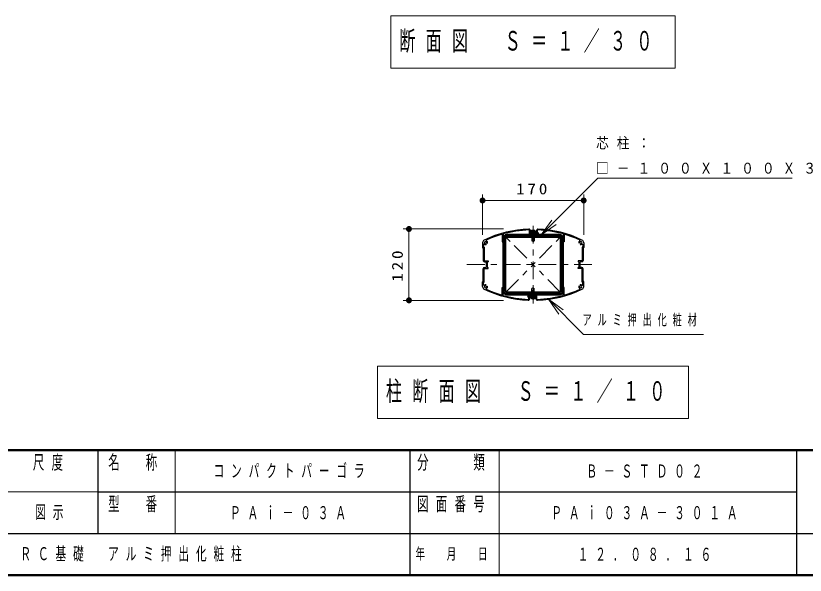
# Model space of a CAD drawing. Units: millimetres on the paper, with parts at other scales. Extents: x -385 to 0, y 0 to 267.
# Drawn here: x -201.3 to -68.5, y 0 to 94.1 of the extents above; entities that cross this region are included whole.
import ezdxf

# ---------------------------------------------------------------- set-up
doc = ezdxf.new("R2010")
doc.units = ezdxf.units.MM
doc.linetypes.add('USER2', pattern=[6, 3, -1, 1, -1])
doc.linetypes.add('USER3', pattern=[8, 3, -1, 1, -1, 1, -1])
doc.layers.add('LY_1', color=7, linetype='Continuous', lineweight=25)
doc.layers.add('LY_2', color=7, linetype='Continuous', lineweight=13)
doc.styles.add('ＭＳ ゴシック', font='')
doc.styles.get('ＭＳ ゴシック').set_extended_font_data('MS Gothic')

# ---------------------------------------------------------------- blocks, each defined once
blk = doc.blocks.new('filled_dot')
at = {"color": 0, "linetype": 'Continuous', "lineweight": -2, "const_width": 1.25}
blk.add_lwpolyline([(-0.625, 0, 1), (0.625, 0, 1)], format="xyb", close=True, dxfattribs=at)

msp = doc.modelspace()

# ---------------------------------------------------------------- linework, layer by layer
at = {"layer": 'LY_1', "lineweight": 13}
for p, q in [((-138.191, 94.066), (-138.191, 85.266)), ((-90.391, 94.066), (-138.191, 94.066)), ((-90.391, 85.266), (-90.391, 94.066)), ((-138.191, 85.266), (-90.391, 85.266)), ((-122.791, 57.22), (-122.791, 64.012)), ((-105.791, 57.22), (-105.791, 64.012)), ((-122.791, 63.012), (-105.791, 63.012)), ((-112.913, 57.22), (-111.146, 59.695)), ((-112.913, 57.22), (-110.792, 59.342)), ((-110.438, 58.988), (-112.913, 57.22)), ((-119.291, 58.22), (-136.169, 58.22)), ((-135.169, 46.22), (-135.169, 58.22)), ((-119.291, 46.22), (-136.169, 46.22)), ((-109.949, 43.92), (-111.717, 46.395)), ((-111.717, 46.395), (-109.242, 44.627)), ((-111.717, 46.395), (-109.595, 44.274)), ((-140.441, 35.177), (-140.441, 26.377)), ((-88.141, 35.177), (-140.441, 35.177)), ((-88.141, 26.377), (-88.141, 35.177)), ((-140.441, 26.377), (-88.141, 26.377))]:
    msp.add_line(p, q, dxfattribs=at)
at = {"layer": 'LY_1', "linetype": 'USER2', "lineweight": 13}
for p, q in [((-114.291, 58.753), (-114.291, 45.696)), ((-125.412, 52.22), (-104.135, 52.22))]:
    msp.add_line(p, q, dxfattribs=at)
at = {"layer": 'LY_1'}
for p, q in [((-119.491, 57.341), (-119.491, 56.07)), ((-119.341, 57.384), (-119.341, 56.07)), ((-114.941, 58.007), (-114.941, 57.27)), ((-114.791, 57.27), (-114.941, 57.27)), ((-114.791, 58.007), (-114.791, 57.57)), ((-113.541, 57.57), (-114.791, 57.57)), ((-113.541, 57.42), (-114.791, 57.42)), ((-114.791, 57.42), (-114.791, 57.27)), ((-113.661, 57.72), (-114.761, 57.72)), ((-114.761, 57.57), (-114.761, 57.72)), ((-113.541, 57.57), (-114.761, 57.57)), ((-114.691, 57.795), (-114.691, 57.72)), ((-114.491, 57.72), (-114.491, 56.236)), ((-114.198, 57.99), (-114.385, 57.99)), ((-114.091, 57.72), (-114.091, 56.236)), ((-113.891, 57.795), (-113.891, 57.72)), ((-113.691, 57.87), (-113.691, 58.003)), ((-113.661, 57.87), (-113.691, 57.87)), ((-113.661, 57.72), (-113.661, 57.87)), ((-113.541, 57.57), (-113.541, 58.003)), ((-113.541, 57.57), (-113.541, 57.67)), ((-113.541, 57.67), (-113.391, 57.52)), ((-113.541, 57.42), (-113.541, 57.27)), ((-113.391, 57.27), (-113.541, 57.27)), ((-113.391, 57.27), (-113.391, 57.52)), ((-109.241, 57.384), (-109.241, 56.07)), ((-109.091, 57.341), (-109.091, 56.07)), ((-122.791, 55.908), (-122.791, 55.09)), ((-122.245, 55.746), (-122.206, 55.602)), ((-122.117, 55.874), (-121.972, 55.835)), ((-119.491, 56.07), (-119.341, 56.07)), ((-114.091, 56.57), (-114.491, 56.57)), ((-114.291, 56.12), (-114.491, 56.236)), ((-114.291, 56.12), (-114.091, 56.236)), ((-109.091, 56.07), (-109.241, 56.07)), ((-106.465, 55.874), (-106.61, 55.835)), ((-106.338, 55.746), (-106.377, 55.602)), ((-105.791, 55.908), (-105.791, 55.09)), ((-122.691, 54.99), (-122.691, 52.92)), ((-122.641, 55.57), (-122.641, 55.14)), ((-122.641, 55.14), (-122.541, 55.14)), ((-122.541, 55.14), (-122.541, 52.92)), ((-106.041, 55.14), (-106.041, 52.92)), ((-105.941, 55.14), (-106.041, 55.14)), ((-105.941, 55.57), (-105.941, 55.14)), ((-105.891, 54.99), (-105.891, 52.92)), ((-122.491, 52.87), (-121.841, 52.87)), ((-122.491, 52.72), (-122.191, 52.72)), ((-122.191, 52.72), (-122.191, 51.72)), ((-122.041, 52.72), (-121.841, 52.72)), ((-122.041, 52.72), (-122.041, 51.72)), ((-121.841, 52.87), (-121.841, 52.72)), ((-106.091, 52.87), (-106.741, 52.87)), ((-106.741, 52.87), (-106.741, 52.72)), ((-106.541, 52.72), (-106.741, 52.72)), ((-106.541, 51.72), (-106.541, 52.72)), ((-106.391, 51.72), (-106.391, 52.72)), ((-106.091, 52.72), (-106.391, 52.72)), ((-122.691, 49.451), (-122.691, 51.52)), ((-122.541, 49.301), (-122.541, 51.52)), ((-122.491, 51.72), (-122.191, 51.72)), ((-122.491, 51.57), (-121.841, 51.57)), ((-122.041, 51.72), (-121.841, 51.72)), ((-121.841, 51.57), (-121.841, 51.72)), ((-106.541, 51.72), (-106.741, 51.72)), ((-106.741, 51.57), (-106.741, 51.72)), ((-106.091, 51.57), (-106.741, 51.57)), ((-106.091, 51.72), (-106.391, 51.72)), ((-106.041, 49.301), (-106.041, 51.52)), ((-105.891, 49.451), (-105.891, 51.52)), ((-122.791, 48.533), (-122.791, 49.351)), ((-122.641, 49.301), (-122.541, 49.301)), ((-122.641, 48.87), (-122.641, 49.301)), ((-105.941, 49.301), (-106.041, 49.301)), ((-105.941, 48.87), (-105.941, 49.301)), ((-105.791, 48.533), (-105.791, 49.351)), ((-122.245, 48.694), (-122.206, 48.839)), ((-122.117, 48.567), (-121.972, 48.606)), ((-119.491, 48.37), (-119.341, 48.37)), ((-119.491, 47.099), (-119.491, 48.37)), ((-119.341, 47.057), (-119.341, 48.37)), ((-114.291, 48.32), (-114.491, 48.205)), ((-114.491, 46.72), (-114.491, 48.205)), ((-114.491, 47.87), (-114.091, 47.87)), ((-114.291, 48.32), (-114.091, 48.205)), ((-114.091, 46.72), (-114.091, 48.205)), ((-109.091, 48.37), (-109.241, 48.37)), ((-109.241, 47.057), (-109.241, 48.37)), ((-109.091, 47.099), (-109.091, 48.37)), ((-106.465, 48.567), (-106.61, 48.606)), ((-106.338, 48.694), (-106.377, 48.839)), ((-115.191, 47.17), (-115.191, 46.92)), ((-115.191, 47.17), (-115.041, 47.17)), ((-115.041, 46.77), (-115.191, 46.92)), ((-115.041, 47.02), (-115.041, 47.17)), ((-115.041, 47.02), (-113.791, 47.02)), ((-115.041, 46.87), (-115.041, 46.437)), ((-115.041, 46.87), (-113.821, 46.87)), ((-115.041, 46.87), (-115.041, 46.77)), ((-115.041, 46.87), (-113.791, 46.87)), ((-114.921, 46.72), (-113.821, 46.72)), ((-114.921, 46.72), (-114.921, 46.57)), ((-114.921, 46.57), (-114.891, 46.57)), ((-114.891, 46.57), (-114.891, 46.437)), ((-114.691, 46.645), (-114.691, 46.72)), ((-113.891, 46.645), (-113.891, 46.72)), ((-113.821, 46.87), (-113.821, 46.72)), ((-113.791, 47.02), (-113.791, 47.17)), ((-113.791, 47.17), (-113.641, 47.17)), ((-113.791, 46.433), (-113.791, 46.87)), ((-113.641, 46.433), (-113.641, 47.17)), ((-114.385, 46.45), (-114.198, 46.45))]:
    msp.add_line(p, q, dxfattribs=at)
at = {"layer": 'LY_1', "color": 140, "lineweight": 50}
for p, q in [((-118.691, 57.22), (-109.891, 57.22)), ((-119.291, 56.62), (-119.291, 55.97)), ((-119.291, 55.97), (-119.291, 48.47)), ((-118.971, 56.62), (-118.971, 55.97)), ((-118.971, 55.97), (-118.971, 48.47)), ((-118.691, 56.9), (-109.891, 56.9)), ((-109.611, 56.62), (-109.611, 55.97)), ((-109.611, 55.97), (-109.611, 48.47)), ((-109.291, 56.62), (-109.291, 55.97)), ((-109.291, 55.97), (-109.291, 48.47)), ((-119.291, 48.47), (-119.291, 47.82)), ((-118.971, 48.47), (-118.971, 47.82)), ((-109.611, 48.47), (-109.611, 47.82)), ((-109.291, 48.47), (-109.291, 47.82)), ((-118.691, 47.54), (-109.891, 47.54)), ((-118.691, 47.22), (-109.891, 47.22))]:
    msp.add_line(p, q, dxfattribs=at)
at = {"layer": 'LY_1', "linetype": 'USER3', "lineweight": 13}
for p, q in [((-118.86, 47.597), (-109.722, 56.843)), ((-109.722, 47.597), (-118.86, 56.843))]:
    msp.add_line(p, q, dxfattribs=at)
at = {"layer": 'LY_1', "lineweight": 13}
for points in [[(-112.913, 57.22), (-103.384, 66.749), (-70.719, 66.749)], [(-111.717, 46.395), (-105.794, 40.473), (-85.631, 40.473)]]:
    msp.add_lwpolyline(points, dxfattribs=at)
at = {"layer": 'LY_1'}
for centre, radius, start, end in [((-114.291, 39.158), 19.062, 92.12677, 115.52955), ((-114.291, 39.158), 18.913, 105.95906, 114.41703), ((-114.291, 39.158), 18.913, 92.12677, 105.48696), ((-114.991, 58.007), 0.2, 0, 92.12677), ((-114.991, 58.007), 0.05, 0, 92.12677), ((-114.385, 57.652), 0.338, 89.99999, 154.97479), ((-114.198, 57.652), 0.338, 25.02521, 90), ((-113.491, 58.003), 0.2, 87.56923, 180), ((-113.491, 58.003), 0.05, 87.56923, 180), ((-114.291, 39.158), 18.913, 74.51304, 87.56923), ((-114.291, 39.158), 19.062, 64.47045, 87.56923), ((-114.291, 39.158), 18.913, 65.58297, 74.04094), ((-122.291, 55.908), 0.5, 115.52955, 180), ((-122.291, 55.92), 0.18, 345, 285), ((-122.068, 56.288), 0.1, 114.41703, 238.70205), ((-122.291, 55.92), 0.33, 345, 58.70204), ((-106.291, 55.92), 0.33, 121.29796, 195), ((-106.514, 56.288), 0.1, 301.29796, 65.58298), ((-106.291, 55.92), 0.18, 255, 195.00001), ((-106.291, 55.908), 0.5, 359.99999, 64.47045), ((-122.691, 55.09), 0.1, 180.00001, 270), ((-122.541, 55.57), 0.1, 54.45126, 180), ((-122.291, 55.92), 0.33, 234.45126, 285), ((-106.291, 55.92), 0.33, 255, 305.54874), ((-106.041, 55.57), 0.1, 360, 125.54874), ((-105.891, 55.09), 0.1, 270, 359.99999), ((-122.491, 52.92), 0.2, 179.99999, 270), ((-122.491, 52.92), 0.05, 179.99999, 270), ((-106.091, 52.92), 0.05, 270, 0), ((-106.091, 52.92), 0.2, 270, 0), ((-122.491, 51.52), 0.2, 90, 180), ((-122.491, 51.52), 0.05, 90, 180), ((-106.091, 51.52), 0.2, 359.99999, 90), ((-106.091, 51.52), 0.05, 359.99999, 90), ((-122.691, 49.351), 0.1, 90, 179.99999), ((-105.891, 49.351), 0.1, 0.00001, 90), ((-122.291, 48.533), 0.5, 179.99999, 244.47045), ((-122.541, 48.87), 0.1, 180, 305.54874), ((-114.291, 65.283), 19.062, 244.47045, 267.56923), ((-122.291, 48.52), 0.33, 75, 125.54874), ((-122.291, 48.52), 0.18, 75, 15.00001), ((-122.068, 48.153), 0.1, 121.29796, 245.58298), ((-122.291, 48.52), 0.33, 301.29796, 15), ((-114.291, 65.283), 18.913, 245.58297, 254.04094), ((-114.291, 65.283), 19.062, 272.12677, 295.52955), ((-114.291, 65.283), 18.913, 285.95906, 294.41703), ((-106.291, 48.52), 0.33, 165, 238.70204), ((-106.514, 48.153), 0.1, 294.41703, 58.70205), ((-106.291, 48.52), 0.18, 165, 105), ((-106.291, 48.52), 0.33, 54.45126, 105), ((-106.041, 48.87), 0.1, 234.45126, 0), ((-106.291, 48.533), 0.5, 295.52955, 0), ((-114.291, 65.283), 18.913, 254.51304, 267.56923), ((-114.385, 46.788), 0.338, 205.02521, 270), ((-114.198, 46.788), 0.338, 270, 334.97479), ((-114.291, 65.283), 18.913, 272.12677, 285.48696), ((-115.091, 46.437), 0.2, 267.56923, 0), ((-115.091, 46.437), 0.05, 267.56923, 0), ((-113.591, 46.433), 0.2, 180, 272.12677), ((-113.591, 46.433), 0.05, 180, 272.12677)]:
    msp.add_arc(centre, radius, start, end, dxfattribs=at)
at = {"layer": 'LY_1', "color": 140, "lineweight": 50}
for centre, radius, start, end in [((-118.691, 56.62), 0.6, 90, 180), ((-109.891, 56.62), 0.6, 0, 90), ((-118.691, 56.62), 0.28, 90, 180), ((-109.891, 56.62), 0.28, 0, 90), ((-118.691, 47.82), 0.6, 179.99999, 270), ((-118.691, 47.82), 0.28, 179.99999, 270), ((-109.891, 47.82), 0.6, 270, 0), ((-109.891, 47.82), 0.28, 270, 0)]:
    msp.add_arc(centre, radius, start, end, dxfattribs=at)
at = {"layer": 'LY_2', "lineweight": 50}
for p, q in [((-385, 21), (0, 21)), ((-385, 0), (0, 0))]:
    msp.add_line(p, q, dxfattribs=at)
at = {"layer": 'LY_2', "color": 211, "lineweight": 25}
for p, q in [((-187.5, 21), (-187.5, 7)), ((-135, 21), (-135, 0)), ((-70, 21), (-70, 0)), ((-187.5, 14), (-70, 14)), ((-242.5, 7), (0, 7))]:
    msp.add_line(p, q, dxfattribs=at)
at = {"layer": 'LY_2'}
for p, q in [((-174.5, 21), (-174.5, 7)), ((-120, 21), (-120, 0)), ((-242.5, 14), (-187.5, 14))]:
    msp.add_line(p, q, dxfattribs=at)

# ---------------------------------------------------------------- block references
at = {"layer": 'LY_1', "lineweight": 13, "xscale": 0.4, "yscale": 0.4}
msp.add_blockref('filled_dot', (-122.791, 63.012), dxfattribs=at)
for p, rotation in [((-105.791, 63.012), 180), ((-135.169, 58.22), 270), ((-135.169, 46.22), 90)]:
    msp.add_blockref('filled_dot', p, dxfattribs=dict(at, rotation=rotation))

# ---------------------------------------------------------------- texts
at = {"layer": 'LY_1', "style": 'ＭＳ ゴシック'}
for s, insert, char_height, attachment_point in [('\\T1.64;\\W0.6;断面図\u3000Ｓ＝１／３０', (-136.791, 89.666), 3.299, 4), ('\\T1.64;\\W0.85;芯柱：', (-103.703, 72.583), 1.833, 4), ('\\T1.64;\\W0.85;□－１００Ｘ１００Ｘ３．２', (-103.703, 68.416), 1.833, 4), ('\\T1.33;\\W1.15;170', (-114.291, 64.012), 1.833, 8), ('\\T1.64;\\W0.6;アルミ押出化粧材', (-105.978, 42.848), 1.833, 4), ('\\T1.64;\\W0.6;柱断面図\u3000Ｓ＝１／１０', (-139.041, 30.777), 3.299, 4), ('\\T1.64;\\W0.6;コンパクトパーゴラ', (-154.75, 17.5), 2.199, 5), ('\\T1.64;\\W0.6;Ｂ－ＳＴＤ０２', (-95, 17.5), 2.199, 5), ('\\T1.64;\\W0.6;図示', (-198, 10.5), 2.199, 4), ('\\T1.64;\\W0.6;ＰＡｉ－０３Ａ', (-165.25, 10.5), 2.199, 4), ('\\T1.64;\\W0.6;ＰＡｉ０３Ａ－３０１Ａ', (-95, 10.5), 2.199, 5), ('\\T1.64;\\W0.6;ＲＣ基礎\u3000アルミ押出化粧柱', (-200.5, 3.5), 2.199, 4), ('\\T1.64;\\W0.6;１２．０８．１６', (-95, 3.5), 2.199, 5)]:
    msp.add_mtext(s, dxfattribs=dict(at, insert=insert, char_height=char_height, attachment_point=attachment_point))
at = {"layer": 'LY_1', "insert": (-136.169, 52.22), "char_height": 1.833, "attachment_point": 8, "rotation": 90, "style": 'ＭＳ ゴシック'}
msp.add_mtext('\\T1.33;\\W1.15;120', dxfattribs=at)
at = {"layer": 'LY_2', "color": 4, "style": 'ＭＳ ゴシック'}
for s, insert, char_height, attachment_point in [('\\T1.64;\\W0.6;尺度', (-195.25, 20.167), 2.346, 2), ('\\T1.64;\\W0.6;名\u3000称', (-181, 20.167), 2.346, 2), ('\\T1.64;\\W0.6;分\u3000\u3000類', (-127.5, 20.167), 2.346, 2), ('\\T1.64;\\W0.6;型\u3000番', (-181, 13.167), 2.346, 2), ('\\T1.64;\\W0.6;図面番号', (-127.5, 13.167), 2.346, 2), ('\\T1.64;\\W0.6;年\u3000月\u3000日', (-127.5, 3.5), 1.906, 5)]:
    msp.add_mtext(s, dxfattribs=dict(at, insert=insert, char_height=char_height, attachment_point=attachment_point))

doc.saveas('drawing.dxf')
